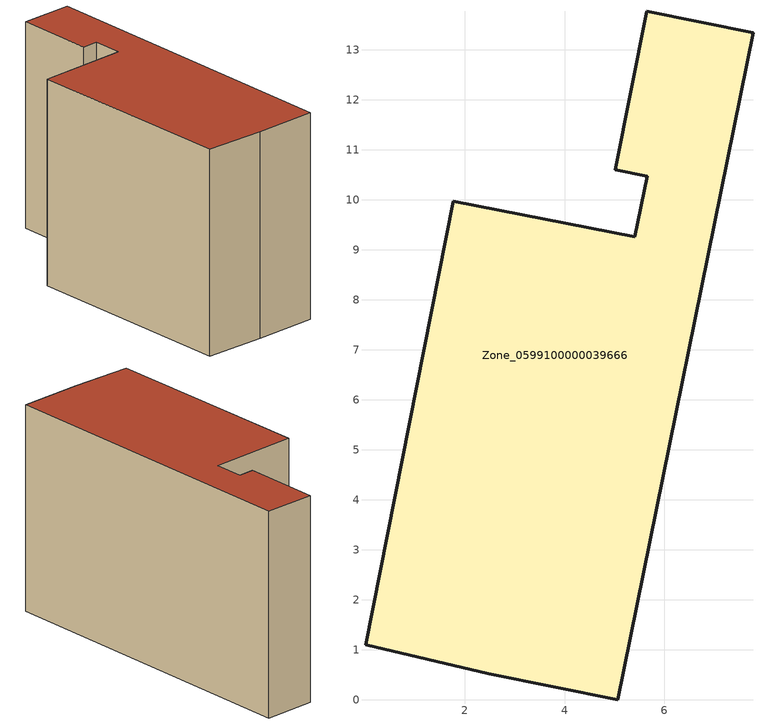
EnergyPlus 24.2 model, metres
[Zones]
Zone_0599100000039666
 floor ground (C_G): 5.41,9.26 5.66,10.47 5.01,10.6 5.64,13.77 7.77,13.34 5.06,0 2.49,0.51 0.02,1.1 1.77,9.97 z0
 wall outside (C_F): 5.06,0 7.77,13.34 5.64,13.77 5.01,10.6 5.66,10.47 5.41,9.26 1.77,9.97 0.02,1.1 2.49,0.51 5.06,0 z0:8.61
 roof outside (C_R): 2.49,0.51 5.06,0 7.77,13.34 5.64,13.77 5.01,10.6 5.66,10.47 5.41,9.26 1.77,9.97 0.02,1.1 z8.61
[BUILDING]
Pand.0599100000039666: North Axis=0; Terrain=City; Loads Convergence Tolerance Value=0.04; Temperature Convergence Tolerance Value=0.4; Solar Distribution=FullExterior; Maximum Number of Warmup Days=25; Minimum Number of Warmup Days=1
[Site:Location]
Rotterdam.The.Hague.AP_ZH_NLD Design_Conditions: Latitude=51.96; Longitude=4.45; Time Zone=1; Elevation=-4.5
[SITE:GROUNDTEMPERATURE:BUILDINGSURFACE]
18, 18, 18, 18, 18, 18, 18, 18, 18, 18, 18, 18
[MATERIAL] Thermal Absorptance=0.9; Solar Absorptance=0.7; Visible Absorptance=0.7
Name | Roughness | Thickness | Conductivity | Density | Specific Heat
G.TI.1975-1991 | MediumSmooth | 0.15 | 0.288461 | 540 | 1210
F.TI.1975-1991 | Rough | 0.3 | 0.230769 | 1920 | 840
R.TI.1975-1991 | MediumRough | 0.2 | 0.153846 | 1500 | 1000
[CONSTRUCTION]
C_G: G.TI.1975-1991
C_F: F.TI.1975-1991
C_R: R.TI.1975-1991
[ZONE]
Zone_0599100000039666: Type=1; Multiplier=1; Ceiling Height=Autocalculate; Volume=Autocalculate; Floor Area=autocalculate; Part of Total Floor Area=Yes
[ZONEINFILTRATION:DESIGNFLOWRATE]
Infil_Zone_0599100000039666: Zone or ZoneList or Space or SpaceList=Zone_0599100000039666; Schedule=AlwaysOn; Design Flow Rate Calculation Method=Flow/Area; Flow Rate per Floor Area=0.003; Constant Term Coefficient=1; Temperature Term Coefficient=0; Velocity Term Coefficient=0; Velocity Squared Term Coefficient=0
[HVACTEMPLATE:ZONE:IDEALLOADSAIRSYSTEM]
Zone_0599100000039666: Maximum Heating Supply Air Temperature=50; Minimum Cooling Supply Air Temperature=13; Maximum Heating Supply Air Humidity Ratio=0.0156; Minimum Cooling Supply Air Humidity Ratio=0.0077; Heating Limit=NoLimit; Cooling Limit=NoLimit; Dehumidification Control Type=ConstantSensibleHeatRatio; Cooling Sensible Heat Ratio=0.7; Dehumidification Setpoint=60; Humidification Control Type=None; Humidification Setpoint=30; Outdoor Air Method=None; Outdoor Air Flow Rate per Person=0.00944; Outdoor Air Flow Rate per Zone Floor Area=0; Outdoor Air Flow Rate per Zone=0; Demand Controlled Ventilation Type=None; Outdoor Air Economizer Type=NoEconomizer; Heat Recovery Type=None; Sensible Heat Recovery Effectiveness=0.7; Latent Heat Recovery Effectiveness=0.65
[ZONECONTROL:THERMOSTAT]
ThermostatControl_Zone_0599100000039666: Zone or ZoneList=Zone_0599100000039666; Control Type Schedule=DualSetpointControlType; Control 1=Thermostat_Zone_0599100000039666; Temperature Difference Between Cutout And Setpoint=0
[THERMOSTATSETPOINT:DUALSETPOINT]
Thermostat_Zone_0599100000039666: Heating Setpoint Temperature Schedule=HeatingSetpoint_Zone_0599100000039666; Cooling Setpoint Temperature Schedule=CoolingSetpoint_Zone_0599100000039666
[SCHEDULE:COMPACT]
HeatingSetpoint_Zone_0599100000039666: Through: 12/31, For: AllDays, Until: 24:00, 21
CoolingSetpoint_Zone_0599100000039666: Through: 12/31, For: AllDays, Until: 24:00, 24
DualSetpointControlType: Through: 12/31, For: AllDays, Until: 24:00, 4
AlwaysOn: Through: 12/31, For: AllDays, Until: 24:00, 1
